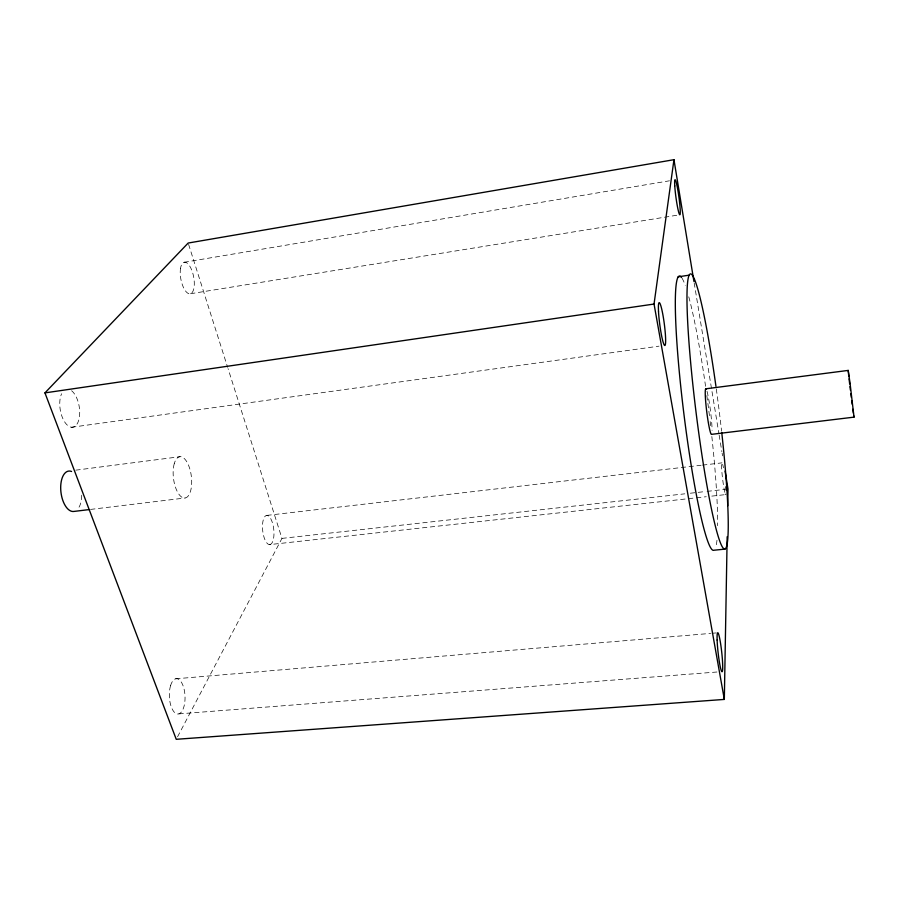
<?xml version="1.0" encoding="UTF-8"?>
<svg xmlns="http://www.w3.org/2000/svg" width="899" height="899" viewBox="0 0 899 899"><rect width="100%" height="100%" fill="white"/><g stroke="black" fill="none" stroke-linecap="round" stroke-linejoin="round"><path stroke-width="0.67" stroke-dasharray="4.5 3.37" d="M177.553 736.82L281.96 538.389L228.065 368.669M184.115 262.283L669.474 180.8M190.543 293.726L677.161 215.198M71.538 427.261L658.989 346.16M75.797 470.166L179.98 456.703M90.541 509.418L185.104 498.001M266.857 515.397L701.096 465.266M702.49 465.109L721.976 462.861M281.96 538.389L684.791 493.832M690.376 493.214L705.704 491.517M707.097 491.371L725.212 489.359M269.7 544.592A14.665 5.574 83.9 0 0 272.296 522.353A14.665 5.574 83.9 0 0 262.677 523.038A14.665 5.574 83.9 0 0 269.7 544.592L695.084 497.945M696.478 497.799L706.243 496.72M711.817 496.113L725.763 494.585M175.665 678.801L710.637 633.402M712.03 633.278L716.222 632.918M178.912 713.873L718.009 671.924M188.599 244.382L227.638 367.331M694.174 282.859L718.919 433.7M719.144 435.082L721.875 451.691M722.099 453.074L722.56 455.838M682.004 278.151A138.244 12.564 82.9 0 1 685.24 285.354M688.769 296.827A138.244 12.564 82.9 0 1 705.737 387.559M706.85 395.639A138.244 12.564 82.9 0 1 709.828 418.867M710.143 421.575A138.244 12.564 82.9 0 1 710.626 425.643M711.839 436.521A138.244 12.564 82.9 0 1 717.649 525.713M716.975 540.265A138.244 12.564 82.9 0 1 715.548 547.851M726.032 494.068A15.98 1.259 83.1 0 1 725.369 494.012M724.864 492.394A15.98 1.259 83.1 0 1 721.672 468.862A15.98 1.259 83.1 0 1 723.448 467.761M71.605 390.739A19.306 9.619 80.8 0 1 79.157 418.451A19.306 9.619 80.8 0 1 65.121 422.62A19.306 9.619 80.8 0 1 61.626 393.706M706.996 391.267A22.992 1.91 82.9 0 1 712.075 430.396M716.301 388.919A138.525 11.563 82.9 0 1 721.594 431.205M81.73 495.225A20.351 10.294 82.9 0 1 78.573 508.002M174.237 463.727A20.812 8.99 82.9 0 0 182.711 497.641A20.812 8.99 82.9 0 0 190.318 470.728A20.812 8.99 82.9 0 0 174.237 463.727M180.53 268.295A16.058 6.495 79.3 0 0 188.824 293.692A16.058 6.495 79.3 0 0 192.442 272.082A16.058 6.495 79.3 0 0 180.53 268.295M170.563 685.679A17.688 7.821 87.4 0 0 176.856 713.896A17.688 7.821 87.4 0 0 184.16 689.511A17.688 7.821 87.4 0 0 170.563 685.679"/><path stroke-width="1.35" d="M693.938 281.477L673.958 159.696L188.172 243.045L44.95 392.885L176.249 739.304L724.324 699.422L727.167 536.737M727.707 505.879L728.01 489.056L725.055 471.065M706.288 389.289A22.992 1.91 82.9 0 0 706.547 410.124A22.992 1.91 82.9 0 0 711.626 434.341L854.028 417.136L850.027 383.064L848.218 370.41L705.726 388.817M724.324 699.422L654.045 304.042L673.958 159.696M678.127 276.825L689.376 275.139M44.95 392.885L654.045 304.042M89.147 509.587L73.853 511.441A20.351 10.294 82.9 0 1 60.75 489.865A20.351 10.294 82.9 0 1 71.572 471.492M725.066 549.109L713.873 550.233A138.244 12.564 82.9 0 1 682.847 405.235A138.244 12.564 82.9 0 1 681.509 277.431M853.803 415.922L854.028 417.136M852.859 409.236L853.409 413.225M851.746 400.808L852.196 404.224M850.859 393.74L851.308 397.336M849.982 386.626L850.409 390.177M849.656 383.895L849.061 378.861M848.791 376.546L848.218 370.41M725.92 486.797A15.98 1.259 83.1 0 1 726.111 490.034M721.751 432.565A138.525 11.563 82.9 0 1 715.84 527.971A138.525 11.563 82.9 0 1 686.971 298.052A138.525 11.563 82.9 0 1 715.93 386.244M674.756 185.879A17.632 1.483 82.2 0 0 679.509 214.479A17.632 1.483 82.2 0 0 678.093 191.611A17.632 1.483 82.2 0 0 674.756 185.879M658.506 311.459A21.632 2.292 82.5 0 0 664.552 345.396A21.632 2.292 82.5 0 0 662.99 315.335A21.632 2.292 82.5 0 0 658.506 311.459M717.132 640.032A19.609 1.82 83.7 0 0 721.717 671.486A19.609 1.82 83.7 0 0 720.829 645.156A19.609 1.82 83.7 0 0 717.132 640.032"/></g></svg>
